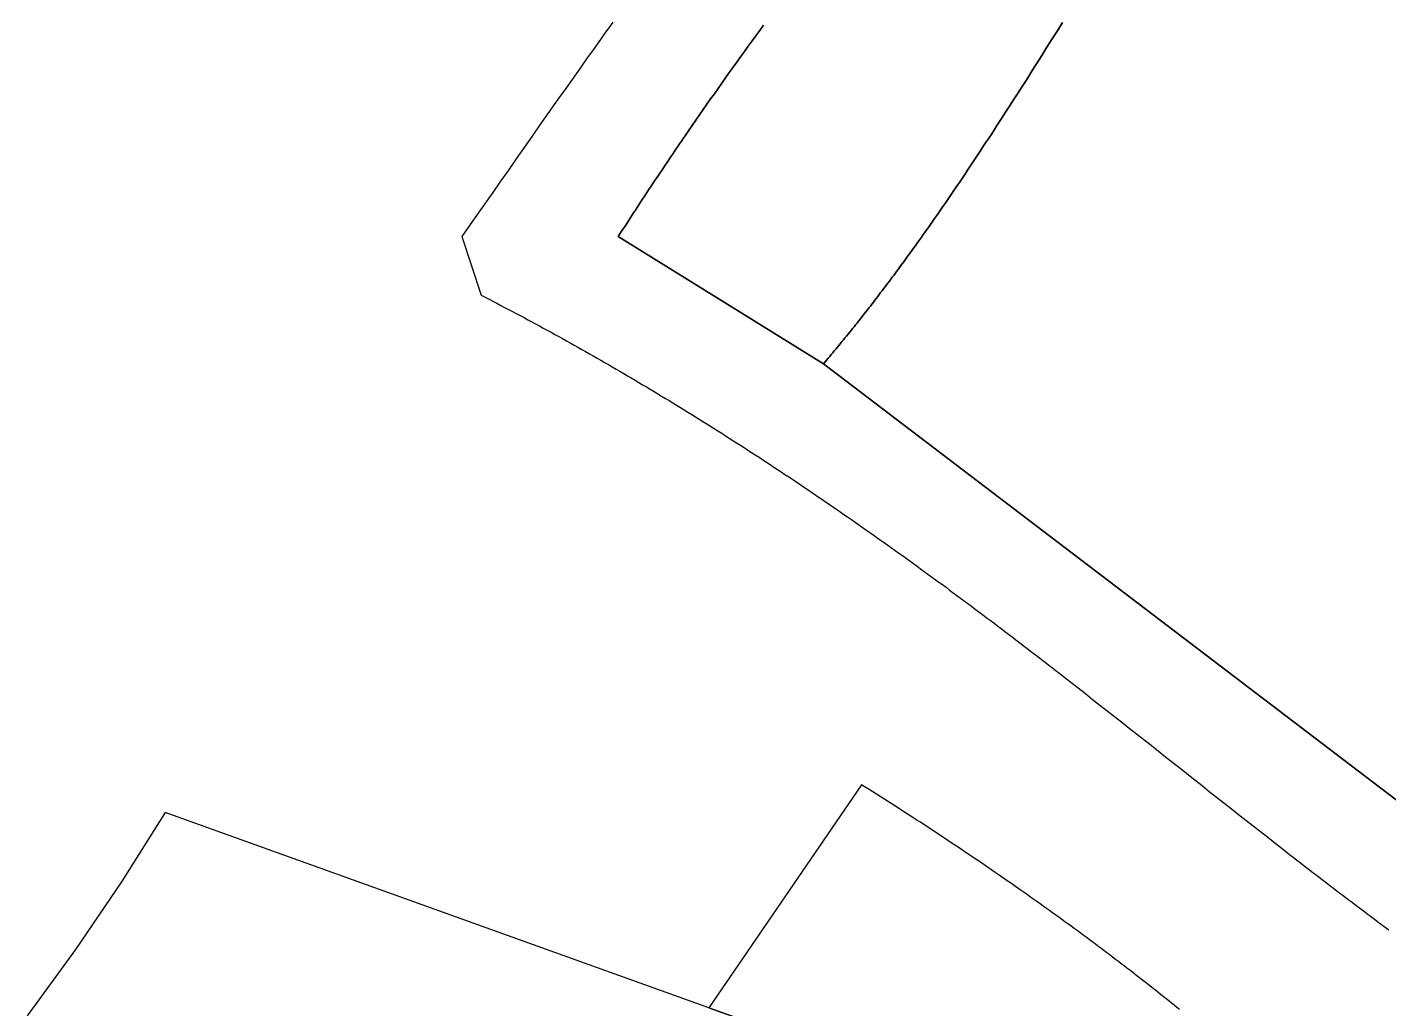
# Model space of a CAD drawing. Header units: millimetres. Extents: x -97041 to 275168, y -12500 to 263793.
# Drawn here: x 146704 to 187615, y 67810 to 97312 of the extents above; entities that cross this region are included whole.
import ezdxf

# ---------------------------------------------------------------- set-up
doc = ezdxf.new("R2010")
doc.units = ezdxf.units.MM
doc.layers.add('CLOSED_AREAS', color=7, linetype='Continuous')
doc.layers.add('REGION_HOLES', color=7, linetype='Continuous')

msp = doc.modelspace()

# ---------------------------------------------------------------- linework, layer by layer
at = {"layer": 'CLOSED_AREAS'}
for points in [[(164299.531, 97464.551), (164176.046, 97291.718), (164052.789, 97118.994), (163929.761, 96946.385), (163806.959, 96773.897), (163684.384, 96601.534), (163562.033, 96429.301), (163439.908, 96257.205), (163318.005, 96085.25), (163196.325, 95913.441), (163074.867, 95741.784), (162953.63, 95570.283), (162832.612, 95398.945), (162711.814, 95227.774), (162591.233, 95056.775), (162350.723, 94715.316), (162111.074, 94374.609), (161872.28, 94034.697), (161634.334, 93695.621), (161397.227, 93357.423), (161160.954, 93020.145), (160925.506, 92683.828), (160690.877, 92348.514), (160224.047, 91681.064), (159760.407, 91018.127), (160347.96, 89255.468), (160464.964, 89195.287), (160581.888, 89134.912), (160698.732, 89074.344), (160815.497, 89013.584), (160932.182, 88952.632), (161048.788, 88891.489), (161165.314, 88830.155), (161281.763, 88768.631), (161398.132, 88706.917), (161514.423, 88645.014), (161630.636, 88582.922), (161746.771, 88520.642), (161862.828, 88458.175), (161978.808, 88395.52), (162094.711, 88332.678), (162210.536, 88269.651), (162326.284, 88206.438), (162441.956, 88143.039), (162557.551, 88079.456), (162673.07, 88015.689), (162788.513, 87951.739), (162903.881, 87887.605), (163019.172, 87823.289), (163134.388, 87758.79), (163249.529, 87694.11), (163364.595, 87629.249), (163479.586, 87564.208), (163594.503, 87498.986), (163709.345, 87433.585), (163824.113, 87368.005), (163938.807, 87302.247), (164053.427, 87236.311), (164167.974, 87170.197), (164282.448, 87103.906), (164396.849, 87037.438), (164511.176, 86970.795), (164625.431, 86903.976), (164739.614, 86836.983), (164853.724, 86769.815), (164967.762, 86702.473), (165081.729, 86634.958), (165195.624, 86567.269), (165309.447, 86499.409), (165423.199, 86431.377), (165536.881, 86363.173), (165650.491, 86294.798), (165764.031, 86226.253), (165877.501, 86157.539), (165990.9, 86088.655), (166104.23, 86019.602), (166217.49, 85950.381), (166330.68, 85880.992), (166443.801, 85811.436), (166556.853, 85741.713), (166669.837, 85671.824), (166782.751, 85601.77), (166895.597, 85531.55), (167008.375, 85461.165), (167121.085, 85390.616), (167233.727, 85319.904), (167346.302, 85249.028), (167458.809, 85177.99), (167571.249, 85106.789), (167683.622, 85035.427), (167795.928, 84963.904), (167908.168, 84892.22), (168020.341, 84820.376), (168132.449, 84748.372), (168244.49, 84676.209), (168356.466, 84603.888), (168468.376, 84531.409), (168580.221, 84458.772), (168692.001, 84385.978), (168803.716, 84313.027), (168915.367, 84239.921), (169026.953, 84166.659), (169138.475, 84093.242), (169249.933, 84019.67), (169361.327, 83945.945), (169472.657, 83872.066), (169583.924, 83798.034), (169695.128, 83723.85), (169806.269, 83649.513), (169917.348, 83575.026), (170028.364, 83500.387), (170139.317, 83425.598), (170250.209, 83350.659), (170361.038, 83275.571), (170471.806, 83200.333), (170582.513, 83124.948), (170693.158, 83049.414), (170803.742, 82973.734), (170914.265, 82897.906), (171024.728, 82821.932), (171135.131, 82745.812), (171245.473, 82669.547), (171355.755, 82593.137), (171465.977, 82516.583), (171576.14, 82439.885), (171686.244, 82363.044), (171796.288, 82286.06), (171906.274, 82208.934), (172016.2, 82131.666), (172126.069, 82054.257), (172235.879, 81976.707), (172345.631, 81899.017), (172455.325, 81821.188), (172564.961, 81743.219), (172674.54, 81665.111), (172784.062, 81586.866), (172893.527, 81508.482), (173002.935, 81429.962), (173112.286, 81351.305), (173221.581, 81272.512), (173330.82, 81193.583), (173440.003, 81114.519), (173549.13, 81035.32), (173658.202, 80955.988), (173767.218, 80876.522), (173876.179, 80796.923), (173985.085, 80717.191), (174093.937, 80637.327), (174202.734, 80557.332), (174311.477, 80477.206), (174420.165, 80396.949), (174528.8, 80316.562), (174637.382, 80236.046), (174745.91, 80155.401), (174856.989, 80072.686), (174968.014, 79989.839), (175078.984, 79906.861), (175189.902, 79823.756), (175300.768, 79740.526), (175411.583, 79657.172), (175522.348, 79573.697), (175633.063, 79490.104), (175743.731, 79406.394), (175854.351, 79322.571), (175964.925, 79238.636), (176075.454, 79154.591), (176185.938, 79070.44), (176296.379, 78986.184), (176406.778, 78901.825), (176517.135, 78817.366), (176627.452, 78732.81), (176737.729, 78648.158), (176847.967, 78563.412), (176958.168, 78478.576), (177068.332, 78393.651), (177178.46, 78308.64), (177288.554, 78223.545), (177398.614, 78138.368), (177508.641, 78053.112), (177618.636, 77967.779), (177728.599, 77882.371), (177838.533, 77796.89), (178058.315, 77625.721), (178277.988, 77454.29), (178497.56, 77282.615), (178717.039, 77110.714), (178936.432, 76938.607), (179155.747, 76766.311), (179374.992, 76593.846), (179594.173, 76421.229), (179813.3, 76248.478), (180032.379, 76075.613), (180251.419, 75902.652), (180470.426, 75729.613), (180908.374, 75383.375), (181346.284, 75037.047), (181784.219, 74690.777), (182003.215, 74517.71), (182222.239, 74344.712), (182441.3, 74171.803), (182660.404, 73999), (182879.561, 73826.322), (183098.777, 73653.788), (183318.061, 73481.415), (183537.419, 73309.223), (183756.859, 73137.23), (183976.389, 72965.454), (184196.017, 72793.914), (184415.75, 72622.628), (184635.596, 72451.614), (184745.564, 72366.215), (184855.563, 72280.891), (184965.594, 72195.645), (185075.658, 72110.478), (185185.755, 72025.393), (185295.888, 71940.393), (185406.057, 71855.479), (185516.262, 71770.654), (185626.505, 71685.92), (185736.787, 71601.28), (185847.109, 71516.735), (185957.471, 71432.289), (186067.875, 71347.942), (186178.321, 71263.699), (186288.811, 71179.561), (186399.345, 71095.53), (186509.925, 71011.608), (186620.551, 70927.799), (186731.225, 70844.104), (186841.946, 70760.525), (186952.717, 70677.065), (187063.538, 70593.727), (187174.411, 70510.512), (187285.335, 70427.422), (187396.312, 70344.461), (187507.344, 70261.63), (187618.43, 70178.932)], [(168829.989, 97373.983), (168714.271, 97215.75), (168598.869, 97057.475), (168483.784, 96899.16), (168369.018, 96740.805), (168254.572, 96582.411), (168140.447, 96423.977), (168026.644, 96265.506), (167913.166, 96106.996), (167800.013, 95948.449), (167687.186, 95789.866), (167574.688, 95631.247), (167462.519, 95472.592), (167350.68, 95313.902), (167239.173, 95155.178), (167127.999, 94996.419), (167017.16, 94837.628), (166906.657, 94678.804), (166796.491, 94519.948), (166686.664, 94361.06), (166577.176, 94202.142), (166468.03, 94043.192), (166413.585, 93963.707), (166359.226, 93884.213), (166304.952, 93804.713), (166250.765, 93725.205), (166196.665, 93645.69), (166142.65, 93566.168), (166088.723, 93486.639), (166034.882, 93407.103), (165981.128, 93327.56), (165927.461, 93248.01), (165873.882, 93168.453), (165820.39, 93088.89), (165766.985, 93009.32), (165713.668, 92929.744), (165660.44, 92850.161), (165607.299, 92770.571), (165554.247, 92690.976), (165501.283, 92611.374), (165448.407, 92531.766), (165395.621, 92452.151), (165342.923, 92372.531), (165290.315, 92292.905), (165237.795, 92213.273), (165185.365, 92133.635), (165133.025, 92053.991), (165080.775, 91974.341), (165028.614, 91894.686), (164976.544, 91815.025), (164924.564, 91735.359), (164872.674, 91655.687), (164820.875, 91576.01), (164769.166, 91496.328), (164717.549, 91416.641), (164666.022, 91336.948), (164614.587, 91257.25), (164563.243, 91177.548), (164511.991, 91097.84), (164460.831, 91018.127), (170630.137, 87199.033), (170676.737, 87253.787), (170723.255, 87308.625), (170769.69, 87363.544), (170816.045, 87418.546), (170862.319, 87473.629), (170908.512, 87528.793), (170954.625, 87584.038), (171000.659, 87639.363), (171046.614, 87694.768), (171092.49, 87750.252), (171138.289, 87805.815), (171184.009, 87861.456), (171229.652, 87917.175), (171275.219, 87972.971), (171320.709, 88028.844), (171366.124, 88084.794), (171411.463, 88140.82), (171456.727, 88196.922), (171501.916, 88253.098), (171547.032, 88309.35), (171592.074, 88365.675), (171637.043, 88422.075), (171681.939, 88478.548), (171726.763, 88535.094), (171771.515, 88591.712), (171816.196, 88648.402), (171860.807, 88705.164), (171905.346, 88761.996), (171949.816, 88818.9), (171994.216, 88875.873), (172038.548, 88932.917), (172082.81, 88990.029), (172127.005, 89047.211), (172171.132, 89104.46), (172215.192, 89161.778), (172259.185, 89219.163), (172303.111, 89276.615), (172346.972, 89334.134), (172390.767, 89391.719), (172434.498, 89449.369), (172478.164, 89507.085), (172521.766, 89564.865), (172565.304, 89622.709), (172608.779, 89680.618), (172652.192, 89738.59), (172695.542, 89796.624), (172738.831, 89854.722), (172782.058, 89912.881), (172825.225, 89971.101), (172868.331, 90029.383), (172911.377, 90087.726), (172954.364, 90146.128), (172997.291, 90204.591), (173040.16, 90263.113), (173082.971, 90321.693), (173125.724, 90380.332), (173168.42, 90439.029), (173211.059, 90497.783), (173253.642, 90556.595), (173296.169, 90615.463), (173338.641, 90674.387), (173381.058, 90733.366), (173423.42, 90792.401), (173465.728, 90851.491), (173550.184, 90969.833), (173634.43, 91088.388), (173718.468, 91207.154), (173802.303, 91326.125), (173885.938, 91445.3), (173969.377, 91564.673), (174052.623, 91684.242), (174135.681, 91804.003), (174218.553, 91923.952), (174301.244, 92044.085), (174383.756, 92164.399), (174466.095, 92284.891), (174548.262, 92405.556), (174630.263, 92526.392), (174712.1, 92647.394), (174793.777, 92768.558), (174875.298, 92889.882), (174956.666, 93011.361), (175037.886, 93132.992), (175118.96, 93254.772), (175199.893, 93376.696), (175280.687, 93498.761), (175361.348, 93620.964), (175441.877, 93743.3), (175522.28, 93865.766), (175602.559, 93988.359), (175682.718, 94111.075), (175762.76, 94233.91), (175842.691, 94356.861), (175922.512, 94479.923), (176002.228, 94603.095), (176081.843, 94726.37), (176161.359, 94849.747), (176240.781, 94973.222), (176320.112, 95096.79), (176399.356, 95220.448), (176478.517, 95344.193), (176557.597, 95468.022), (176636.602, 95591.929), (176715.534, 95715.912), (176794.396, 95839.967), (176873.194, 95964.091), (176951.93, 96088.279), (177030.608, 96212.529), (177187.804, 96461.198), (177344.811, 96710.067), (177501.659, 96959.11), (177658.376, 97208.295), (177814.992, 97457.594)], [(177814.992, 97457.594), (177658.376, 97208.295), (177501.659, 96959.11), (177344.811, 96710.067), (177187.804, 96461.198), (177030.608, 96212.529), (176951.93, 96088.279), (176873.194, 95964.091), (176794.396, 95839.967), (176715.534, 95715.912), (176636.602, 95591.929), (176557.597, 95468.022), (176478.517, 95344.193), (176399.356, 95220.448), (176320.112, 95096.79), (176240.781, 94973.222), (176161.359, 94849.747), (176081.843, 94726.37), (176002.228, 94603.095), (175922.512, 94479.923), (175842.691, 94356.861), (175762.76, 94233.91), (175682.718, 94111.075), (175602.559, 93988.359), (175522.28, 93865.766), (175441.877, 93743.3), (175361.348, 93620.964), (175280.687, 93498.761), (175199.893, 93376.696), (175118.96, 93254.772), (175037.886, 93132.992), (174956.666, 93011.361), (174875.298, 92889.882), (174793.777, 92768.558), (174712.1, 92647.394), (174630.263, 92526.392), (174548.262, 92405.556), (174466.095, 92284.891), (174383.756, 92164.399), (174301.244, 92044.085), (174218.553, 91923.952), (174135.681, 91804.003), (174052.623, 91684.242), (173969.377, 91564.673), (173885.938, 91445.3), (173802.303, 91326.125), (173718.468, 91207.154), (173634.43, 91088.388), (173550.184, 90969.833), (173465.728, 90851.491), (173423.42, 90792.401), (173381.058, 90733.366), (173338.641, 90674.387), (173296.169, 90615.463), (173253.642, 90556.595), (173211.059, 90497.783), (173168.42, 90439.029), (173125.724, 90380.332), (173082.971, 90321.693), (173040.16, 90263.113), (172997.291, 90204.591), (172954.364, 90146.128), (172911.377, 90087.726), (172868.331, 90029.383), (172825.225, 89971.101), (172782.058, 89912.881), (172738.831, 89854.722), (172695.542, 89796.624), (172652.192, 89738.59), (172608.779, 89680.618), (172565.304, 89622.709), (172521.766, 89564.865), (172478.164, 89507.085), (172434.498, 89449.369), (172390.767, 89391.719), (172346.972, 89334.134), (172303.111, 89276.615), (172259.185, 89219.163), (172215.192, 89161.778), (172171.132, 89104.46), (172127.005, 89047.211), (172082.81, 88990.029), (172038.548, 88932.917), (171994.216, 88875.873), (171949.816, 88818.9), (171905.346, 88761.996), (171860.807, 88705.164), (171816.196, 88648.402), (171771.515, 88591.712), (171726.763, 88535.094), (171681.939, 88478.548), (171637.043, 88422.075), (171592.074, 88365.675), (171547.032, 88309.35), (171501.916, 88253.098), (171456.727, 88196.922), (171411.463, 88140.82), (171366.124, 88084.794), (171320.709, 88028.844), (171275.219, 87972.971), (171229.652, 87917.175), (171184.009, 87861.456), (171138.289, 87805.815), (171092.49, 87750.252), (171046.614, 87694.768), (171000.659, 87639.363), (170954.625, 87584.038), (170908.512, 87528.793), (170862.319, 87473.629), (170816.045, 87418.546), (170769.69, 87363.544), (170723.255, 87308.625), (170676.737, 87253.787), (170630.137, 87199.033), (189138.057, 73097.761)], [(181328.174, 67786.423), (181247.477, 67851.621), (181166.517, 67916.854), (181085.291, 67982.122), (181003.799, 68047.427), (180922.04, 68112.768), (180840.012, 68178.146), (180757.714, 68243.561), (180675.146, 68309.013), (180592.306, 68374.504), (180509.193, 68440.033), (180425.805, 68505.601), (180342.143, 68571.208), (180258.205, 68636.855), (180173.989, 68702.542), (180089.495, 68768.269), (180004.721, 68834.037), (179919.667, 68899.847), (179834.33, 68965.698), (179748.712, 69031.591), (179662.809, 69097.526), (179576.621, 69163.505), (179490.147, 69229.527), (179403.386, 69295.592), (179316.337, 69361.702), (179228.998, 69427.856), (179141.369, 69494.055), (179053.449, 69560.299), (178965.235, 69626.589), (178876.728, 69692.925), (178787.926, 69759.307), (178698.828, 69825.737), (178609.433, 69892.214), (178519.74, 69958.738), (178429.748, 70025.311), (178339.455, 70091.932), (178248.861, 70158.602), (178157.964, 70225.321), (178066.764, 70292.091), (177975.259, 70358.91), (177883.448, 70425.78), (177791.331, 70492.7), (177698.905, 70559.673), (177606.17, 70626.696), (177513.125, 70693.772), (177419.769, 70760.901), (177326.1, 70828.083), (177232.118, 70895.317), (177137.821, 70962.606), (177043.208, 71029.949), (176948.279, 71097.346), (176853.032, 71164.799), (176757.466, 71232.307), (176661.58, 71299.87), (176565.373, 71367.49), (176468.843, 71435.166), (176371.99, 71502.9), (176274.813, 71570.69), (176177.31, 71638.539), (176079.48, 71706.446), (175981.323, 71774.411), (175882.837, 71842.436), (175784.021, 71910.519), (175684.874, 71978.663), (175585.394, 72046.867), (175485.582, 72115.131), (175385.435, 72183.457), (175284.953, 72251.844), (175184.134, 72320.293), (175082.978, 72388.804), (174981.483, 72457.378), (174879.648, 72526.014), (174777.473, 72594.715), (174674.955, 72663.479), (174572.094, 72732.307), (174468.889, 72801.2), (174365.339, 72870.158), (174261.443, 72939.182), (174157.198, 73008.271), (174052.606, 73077.427), (173947.664, 73146.649), (173842.371, 73215.939), (173736.726, 73285.296), (173630.728, 73354.72), (173524.376, 73424.214), (173417.669, 73493.775), (173310.606, 73563.406), (173203.185, 73633.107), (173095.406, 73702.877), (172987.268, 73772.718), (172878.769, 73842.629), (172769.908, 73912.612), (172660.684, 73982.666), (172551.096, 74052.792), (172441.144, 74122.99), (172330.825, 74193.261), (172220.139, 74263.605), (172109.085, 74334.023), (171997.661, 74404.515), (171885.867, 74475.081), (171773.702, 74545.721), (167188.154, 67834.735), (171175.769, 66402.045)], [(171175.769, 66402.045), (167188.154, 67834.735), (150843.67, 73707.062), (149532.149, 71625.368), (148151.624, 69588.787), (146703.624, 67599.608)]]:
    msp.add_lwpolyline(points, dxfattribs=at)
at = {"layer": 'REGION_HOLES'}
msp.add_lwpolyline([(189138.057, 73097.761), (170630.137, 87199.033), (164460.831, 91018.127), (164511.991, 91097.84), (164563.243, 91177.548), (164614.587, 91257.25), (164666.022, 91336.948), (164717.549, 91416.641), (164769.166, 91496.328), (164820.875, 91576.01), (164872.674, 91655.687), (164924.564, 91735.359), (164976.544, 91815.025), (165028.614, 91894.686), (165080.775, 91974.341), (165133.025, 92053.991), (165185.365, 92133.635), (165237.795, 92213.273), (165290.315, 92292.905), (165342.923, 92372.531), (165395.621, 92452.151), (165448.407, 92531.766), (165501.283, 92611.374), (165554.247, 92690.976), (165607.299, 92770.571), (165660.44, 92850.161), (165713.668, 92929.744), (165766.985, 93009.32), (165820.39, 93088.89), (165873.882, 93168.453), (165927.461, 93248.01), (165981.128, 93327.56), (166034.882, 93407.103), (166088.723, 93486.639), (166142.65, 93566.168), (166196.665, 93645.69), (166250.765, 93725.205), (166304.952, 93804.713), (166359.226, 93884.213), (166413.585, 93963.707), (166468.03, 94043.192), (166577.176, 94202.142), (166686.664, 94361.06), (166796.491, 94519.948), (166906.657, 94678.804), (167017.16, 94837.628), (167127.999, 94996.419), (167239.173, 95155.178), (167350.68, 95313.902), (167462.519, 95472.592), (167574.688, 95631.247), (167687.186, 95789.866), (167800.013, 95948.449), (167913.166, 96106.996), (168026.644, 96265.506), (168140.447, 96423.977), (168254.572, 96582.411), (168369.018, 96740.805), (168483.784, 96899.16), (168598.869, 97057.475), (168714.271, 97215.75), (168829.989, 97373.983)], dxfattribs=at)

doc.saveas('drawing.dxf')
